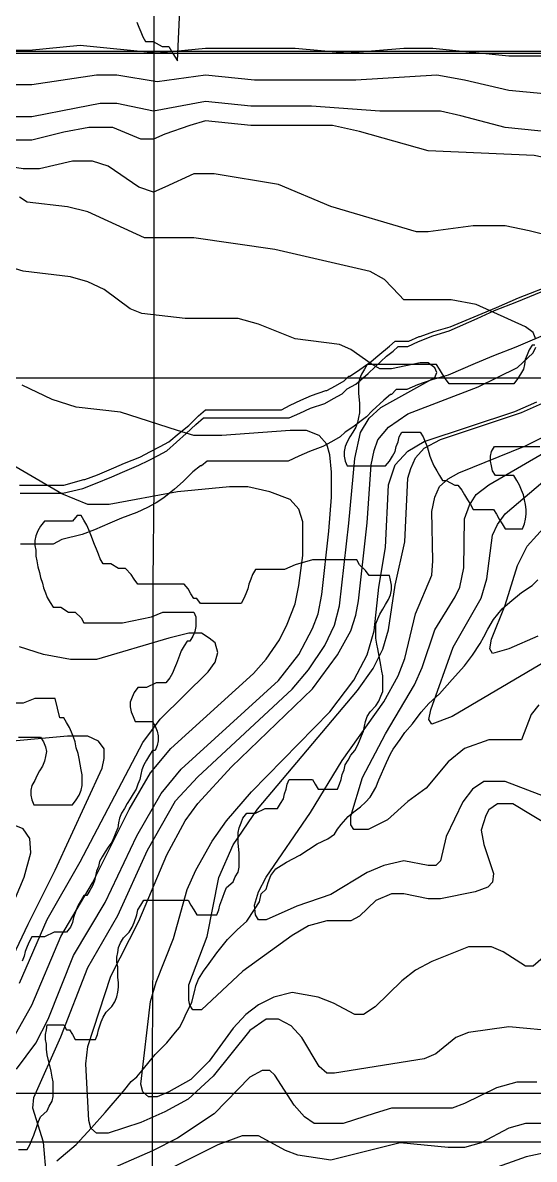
# Model space of a CAD drawing. Extents: x -0.49 to 6.91, y -0.57 to 8.11.
# Drawn here: x 1.25 to 1.53, y 1.669 to 2.291 of the extents above; entities that cross this region are included whole.
import ezdxf

# ---------------------------------------------------------------- set-up
doc = ezdxf.new("R2010")
doc.units = 0
for name, color, linetype in [('Grid', 7, 'CONTINUOUS'), ('roads', 7, 'CONTINUOUS'), ('topo', 7, 'CONTINUOUS'), ('topo_grid', 7, 'CONTINUOUS'), ('water', 7, 'CONTINUOUS'), ('white', 7, 'CONTINUOUS')]:
    doc.layers.add(name, color=color, linetype=linetype)

msp = doc.modelspace()

# ---------------------------------------------------------------- linework, layer by layer
at = {"layer": 'Grid', "color": 1}
for points in [[(0.833426, 2.274249), (0.8329, 2.480941), (0.832373, 2.688136), (0.831847, 2.894829), (0.830791, 3.101495), (1.038003, 3.101495), (1.245215, 3.101495), (1.452427, 3.101495), (1.659111, 3.101495), (1.659111, 2.894802), (1.658584, 2.688136), (1.658584, 2.481973), (1.658058, 2.27528), (1.451901, 2.27528), (1.245744, 2.27528), (1.039586, 2.27528)], [(0.828681, 1.442266), (0.829737, 1.649991), (0.83079, 1.858244), (0.832372, 2.065995), (0.833425, 2.274249), (1.039583, 2.274249), (1.24574, 2.274249), (1.451897, 2.274249), (1.658054, 2.274249), (1.658581, 2.067556), (1.658581, 1.860864), (1.659107, 1.654198), (1.659636, 1.447505), (1.451897, 1.444859), (1.244158, 1.442213), (1.036419, 1.439568)]]:
    msp.add_lwpolyline(points, close=True, dxfattribs=at)
at = {"layer": 'roads', "color": 7}
msp.add_lwpolyline([(1.248375, 2.033345), (1.254179, 2.033345), (1.258397, 2.033345), (1.26156, 2.033345), (1.266833, 2.033345), (1.271578, 2.033345), (1.28265, 2.035991), (1.289504, 2.038637), (1.298467, 2.042341), (1.304267, 2.044987), (1.31323, 2.048691), (1.318503, 2.051337), (1.323775, 2.053983), (1.32852, 2.056629), (1.333793, 2.061391), (1.339065, 2.066154), (1.344338, 2.070916), (1.348556, 2.07462), (1.351719, 2.07462), (1.354883, 2.07462), (1.359628, 2.07462), (1.367537, 2.07462), (1.373863, 2.07462), (1.379663, 2.07462), (1.385463, 2.07462), (1.390735, 2.07462), (1.39548, 2.07462), (1.40128, 2.077266), (1.40708, 2.079912), (1.414988, 2.082558), (1.419734, 2.085204), (1.424479, 2.08785), (1.427114, 2.090495), (1.431859, 2.093141), (1.438714, 2.098962), (1.442409, 2.102666), (1.448736, 2.108487), (1.452427, 2.111133), (1.455064, 2.113779), (1.460336, 2.113779), (1.466136, 2.116425), (1.474045, 2.1196), (1.483008, 2.122245), (1.498298, 2.129125), (1.507788, 2.133358), (1.519915, 2.13812), (1.540477, 2.146587)], dxfattribs=at)
at = {"layer": 'topo', "color": 2}
for points in [[(1.544701, 2.272635), (1.515703, 2.272635), (1.47405, 2.276868), (1.458233, 2.276868), (1.427121, 2.274222), (1.39865, 2.276868), (1.372815, 2.276868), (1.349616, 2.276868), (1.323254, 2.274222), (1.281074, 2.278455), (1.253126, 2.27581), (1.245744, 2.27581)], [(1.544696, 2.251124), (1.515698, 2.25377), (1.491444, 2.259591), (1.476154, 2.262236), (1.431861, 2.259591), (1.402863, 2.259591), (1.376501, 2.259591), (1.349611, 2.262236), (1.323249, 2.258532), (1.301105, 2.262236), (1.290032, 2.262236), (1.254703, 2.256945), (1.243629, 2.256945)], [(1.540478, 2.230936), (1.513589, 2.233582), (1.489336, 2.239932), (1.478264, 2.242578), (1.445045, 2.242578), (1.407606, 2.245224), (1.37439, 2.245224), (1.349609, 2.24787), (1.321138, 2.242578), (1.301103, 2.246811), (1.29214, 2.246811), (1.278959, 2.244165), (1.254701, 2.239403), (1.245738, 2.239403)], [(1.542588, 2.215617), (1.529407, 2.218263), (1.47141, 2.220909), (1.433971, 2.231492), (1.419208, 2.234667), (1.400755, 2.234667), (1.374393, 2.234667), (1.349612, 2.237313), (1.341176, 2.234667), (1.327468, 2.229904), (1.321141, 2.227259), (1.314287, 2.227259), (1.298996, 2.233609), (1.285815, 2.233609), (1.272107, 2.230963), (1.254704, 2.226729), (1.24574, 2.226729)], [(1.556295, 2.169659), (1.526769, 2.177067), (1.513588, 2.179713), (1.496189, 2.179713), (1.471409, 2.176538), (1.465081, 2.176538), (1.418152, 2.190296), (1.38968, 2.202467), (1.354355, 2.208288), (1.343283, 2.208288), (1.327466, 2.20088), (1.321138, 2.198234), (1.31323, 2.20088), (1.296358, 2.212521), (1.287922, 2.215167), (1.27685, 2.215167), (1.258924, 2.210934), (1.249956, 2.210934), (1.193013, 2.21993)], [(1.530462, 2.117642), (1.528879, 2.121346), (1.524661, 2.124521), (1.497772, 2.136692), (1.484063, 2.139338), (1.458229, 2.139338), (1.455591, 2.141983), (1.447684, 2.15045), (1.439775, 2.154683), (1.387573, 2.166854), (1.343285, 2.173204), (1.323248, 2.173204), (1.316394, 2.173204), (1.285288, 2.187492), (1.274215, 2.190138), (1.252071, 2.192783), (1.247849, 2.195429)], [(1.262614, 1.659145), (1.261032, 1.678195), (1.255228, 1.696716), (1.25576, 1.702537), (1.270523, 1.735742), (1.285286, 1.77371), (1.30163, 1.802179), (1.317975, 1.83803), (1.333265, 1.864912), (1.345391, 1.878141), (1.397062, 1.926136), (1.406025, 1.93672), (1.414988, 1.949949), (1.42026, 1.961061), (1.422898, 1.971645), (1.42817, 2.016994), (1.431334, 2.052316), (1.434497, 2.066604), (1.439242, 2.074541), (1.445574, 2.080362), (1.475099, 2.096766), (1.476155, 2.099412), (1.475099, 2.102058), (1.471409, 2.104704), (1.467191, 2.104704), (1.451373, 2.101529), (1.445045, 2.101529), (1.4403, 2.104174), (1.429224, 2.112112), (1.422897, 2.114758), (1.398643, 2.117933), (1.378608, 2.12587), (1.367536, 2.129045), (1.358573, 2.129045), (1.338537, 2.129045), (1.314811, 2.131691), (1.308484, 2.134337), (1.294249, 2.14492), (1.285286, 2.149154), (1.275795, 2.151799), (1.249956, 2.154974), (1.240993, 2.15762)], [(1.543111, 1.738626), (1.515694, 1.741272), (1.49355, 1.738097), (1.486696, 1.735451), (1.475624, 1.726455), (1.469297, 1.723809), (1.420258, 1.715872), (1.41604, 1.715872), (1.411823, 1.719576), (1.402332, 1.735451), (1.396532, 1.741801), (1.389678, 1.745505), (1.382824, 1.745505), (1.373861, 1.739155), (1.353825, 1.714284), (1.340117, 1.701584), (1.327463, 1.694705), (1.314282, 1.688884), (1.296356, 1.683064), (1.290032, 1.683064), (1.286868, 1.685709), (1.285815, 1.689943), (1.284233, 1.721031), (1.285288, 1.730556), (1.297942, 1.769053), (1.313232, 1.79911), (1.328522, 1.83549), (1.338539, 1.854011), (1.345394, 1.863536), (1.363847, 1.883644), (1.408136, 1.926348), (1.421844, 1.944869), (1.429226, 1.958098), (1.431861, 1.966565), (1.433444, 1.974502), (1.438189, 2.017232), (1.440303, 2.04885), (1.44188, 2.056788), (1.443988, 2.062608), (1.449793, 2.069488), (1.460337, 2.076896), (1.498826, 2.091713), (1.520443, 2.102296), (1.528879, 2.110233), (1.530462, 2.113408)], [(1.246268, 1.718015), (1.256818, 1.732303), (1.263672, 1.745532), (1.277381, 1.780324), (1.29478, 1.809349), (1.312179, 1.845729), (1.32536, 1.869013), (1.336432, 1.882242), (1.389683, 1.930766), (1.400755, 1.945054), (1.408138, 1.959341), (1.4113, 1.967279), (1.413409, 1.977862), (1.4171, 2.012681), (1.41868, 2.031202), (1.41868, 2.044961), (1.417627, 2.054486), (1.416045, 2.060306), (1.411827, 2.065069), (1.404973, 2.067715), (1.39601, 2.067715), (1.358575, 2.065069), (1.343285, 2.065069), (1.334322, 2.067715), (1.303215, 2.077769), (1.278961, 2.080415), (1.26578, 2.084648), (1.249431, 2.092586)], [(1.53995, 1.783923), (1.528878, 1.774398), (1.52466, 1.774398), (1.512534, 1.782335), (1.506207, 1.784981), (1.500407, 1.784981), (1.493553, 1.784981), (1.473518, 1.777044), (1.464554, 1.772281), (1.457173, 1.76646), (1.442406, 1.752173), (1.436079, 1.747939), (1.431334, 1.747939), (1.419734, 1.754289), (1.411298, 1.757464), (1.397063, 1.76011), (1.387045, 1.757464), (1.378609, 1.753231), (1.371755, 1.747939), (1.364901, 1.740531), (1.35172, 1.722539), (1.341702, 1.712485), (1.329575, 1.705606), (1.323248, 1.70296), (1.318502, 1.70296), (1.315339, 1.705606), (1.314283, 1.709839), (1.319556, 1.755163), (1.322719, 1.765746), (1.332209, 1.789558), (1.339591, 1.81644), (1.344336, 1.827023), (1.353299, 1.842898), (1.361208, 1.854011), (1.374916, 1.869886), (1.417623, 1.913648), (1.430804, 1.93111), (1.438186, 1.944869), (1.441877, 1.958098), (1.444518, 1.98191), (1.448204, 2.003606), (1.449791, 2.037896), (1.453481, 2.049009), (1.460335, 2.056417), (1.469299, 2.061709), (1.51886, 2.078113), (1.530986, 2.083405)], [(1.538897, 1.850571), (1.517807, 1.863271), (1.513589, 1.863271), (1.509371, 1.863271), (1.504626, 1.860096), (1.503044, 1.856921), (1.500408, 1.848984), (1.501991, 1.841046), (1.507262, 1.825171), (1.506736, 1.820409), (1.504101, 1.817763), (1.497247, 1.815117), (1.478266, 1.811413), (1.47141, 1.811413), (1.458229, 1.814059), (1.451374, 1.814059), (1.442934, 1.810355), (1.433971, 1.801888), (1.429226, 1.799242), (1.416044, 1.799242), (1.406027, 1.796596), (1.397064, 1.791305), (1.370174, 1.771725), (1.347503, 1.750559), (1.342757, 1.750559), (1.341175, 1.753205), (1.340648, 1.75585), (1.340648, 1.764317), (1.350665, 1.790775), (1.356992, 1.822922), (1.364901, 1.840914), (1.378082, 1.860493), (1.432916, 1.925343), (1.441352, 1.937513), (1.446628, 1.948097), (1.449792, 1.95868), (1.453483, 1.983022), (1.458755, 2.006834), (1.460338, 2.041627), (1.46192, 2.046919), (1.464555, 2.052739), (1.4693, 2.058031), (1.478263, 2.062794), (1.522552, 2.07761), (1.535733, 2.083431)], [(1.53837, 1.866049), (1.513589, 1.875574), (1.506733, 1.875574), (1.501988, 1.875574), (1.495661, 1.871341), (1.490388, 1.864462), (1.481425, 1.845412), (1.478262, 1.832183), (1.475627, 1.829537), (1.471409, 1.829537), (1.458227, 1.832183), (1.447155, 1.829537), (1.438188, 1.825833), (1.418152, 1.813662), (1.399699, 1.807312), (1.382827, 1.799904), (1.378609, 1.799904), (1.377027, 1.802549), (1.3765, 1.807841), (1.378609, 1.815249), (1.382827, 1.823187), (1.40708, 1.858535), (1.424479, 1.887004), (1.447155, 1.919151), (1.455064, 1.933439), (1.458755, 1.942964), (1.464554, 1.967305), (1.473518, 1.988472), (1.474044, 1.99641), (1.473518, 2.023291), (1.4751, 2.031229), (1.477738, 2.03705), (1.482483, 2.041283), (1.488282, 2.044458), (1.524662, 2.059275), (1.546807, 2.070387)], [(1.532044, 1.917484), (1.527827, 1.912193), (1.522554, 1.898434), (1.504628, 1.898434), (1.491447, 1.893672), (1.482483, 1.886264), (1.470357, 1.871976), (1.460339, 1.864568), (1.449267, 1.854514), (1.438718, 1.849222), (1.430809, 1.849222), (1.429227, 1.851868), (1.429227, 1.85663), (1.435554, 1.877797), (1.448208, 1.901609), (1.46403, 1.928491), (1.468248, 1.938016), (1.475102, 1.958654), (1.486174, 1.976645), (1.488809, 1.981937), (1.490918, 1.99252), (1.491445, 2.019402), (1.494083, 2.02681), (1.497772, 2.032631), (1.504627, 2.037923), (1.552606, 2.065889)], [(1.245744, 1.737303), (1.254707, 1.753178), (1.270529, 1.790617), (1.287928, 1.820144), (1.307963, 1.860229), (1.319563, 1.880337), (1.330635, 1.893566), (1.375978, 1.934682), (1.382832, 1.94262), (1.390214, 1.953203), (1.394432, 1.96167), (1.398649, 1.972782), (1.400758, 1.982836), (1.402867, 1.999241), (1.402867, 2.017761), (1.400758, 2.024641), (1.396013, 2.029932), (1.384941, 2.034166), (1.372814, 2.036811), (1.362797, 2.036811), (1.334326, 2.034166), (1.296891, 2.027286), (1.285292, 2.027286), (1.271056, 2.033107), (1.223072, 2.061047)], [(1.535738, 1.941218), (1.484595, 1.911161), (1.473523, 1.906928), (1.471941, 1.909573), (1.472997, 1.914865), (1.485123, 1.949129), (1.500413, 1.97601), (1.503577, 1.986594), (1.50674, 2.010406), (1.509376, 2.016227), (1.513594, 2.022048), (1.537847, 2.042685)], [(1.531516, 1.955161), (1.515699, 1.948282), (1.506735, 1.945636), (1.505153, 1.948282), (1.506206, 1.953574), (1.513587, 1.972094), (1.520442, 1.99379), (1.525714, 2.004374), (1.54153, 2.021836)], [(1.247845, 1.765111), (1.263139, 1.79993), (1.281066, 1.831548), (1.315337, 1.896926), (1.324827, 1.909626), (1.351189, 1.935555), (1.35488, 1.940847), (1.356463, 1.946139), (1.35488, 1.95143), (1.351717, 1.954076), (1.347499, 1.956722), (1.340644, 1.956722), (1.329572, 1.954076), (1.290029, 1.942435), (1.275793, 1.942435), (1.26103, 1.94508), (1.247845, 1.949314)], [(1.236249, 1.763179), (1.252598, 1.797469), (1.26736, 1.82697), (1.293195, 1.882877), (1.294251, 1.888169), (1.294251, 1.89346), (1.291086, 1.897694), (1.285288, 1.900339), (1.274215, 1.900339), (1.232031, 1.896635)], [(1.234668, 1.785801), (1.250485, 1.82324), (1.254176, 1.836469), (1.253649, 1.844406), (1.249958, 1.849698), (1.243104, 1.852344)], [(1.53099, 1.711004), (1.519914, 1.711004), (1.508842, 1.707829), (1.491443, 1.699362), (1.484589, 1.696716), (1.451373, 1.696716), (1.442405, 1.69407), (1.425006, 1.688249), (1.416043, 1.688249), (1.409189, 1.688249), (1.403916, 1.691954), (1.398116, 1.698304), (1.387571, 1.714708), (1.384936, 1.717354), (1.380718, 1.717354), (1.373864, 1.713649), (1.354356, 1.693541), (1.334321, 1.680312), (1.320612, 1.673433), (1.281069, 1.65597)], [(1.535729, 1.688382), (1.524661, 1.688382), (1.515698, 1.685736), (1.500407, 1.677798), (1.491444, 1.675153), (1.482481, 1.675153), (1.456119, 1.677798), (1.429225, 1.670919), (1.418153, 1.668273), (1.400227, 1.670919), (1.393372, 1.673565), (1.37861, 1.681503), (1.369646, 1.681503), (1.356465, 1.67674), (1.320613, 1.658748)], [(1.580023, 1.667982), (1.551025, 1.672745), (1.537844, 1.672745), (1.52519, 1.670099), (1.5041, 1.662691)]]:
    msp.add_lwpolyline(points, dxfattribs=at)
at = {"layer": 'topo_grid', "color": 7}
for points in [[(1.320609, 1.625199), (1.320609, 1.676872), (1.320609, 1.728016), (1.321135, 1.779689), (1.321135, 1.831363), (1.321135, 1.882506), (1.321135, 1.93418), (1.321135, 1.985324), (1.321662, 2.036997), (1.321662, 2.08867), (1.321662, 2.139814), (1.321662, 2.191487), (1.321662, 2.242631), (1.321662, 2.294278), (1.322188, 2.345421), (1.322188, 2.397095), (1.322188, 2.448768), (1.322188, 2.499912), (1.322188, 2.551585), (1.322715, 2.602729), (1.322715, 2.654402)], [(1.219904, 2.096581), (1.256816, 2.096581), (1.29425, 2.096581), (1.331685, 2.096581), (1.368592, 2.096581), (1.406026, 2.096581), (1.442938, 2.096581), (1.480372, 2.096581), (1.517279, 2.096581), (1.554714, 2.096581), (1.592148, 2.096581), (1.629056, 2.096581), (1.666494, 2.096581), (1.703401, 2.096581), (1.740836, 2.096581), (1.777743, 2.096581), (1.815177, 2.096581), (1.852616, 2.096581), (1.889523, 2.096581), (1.926958, 2.096581), (1.963865, 2.096581), (2.001299, 2.096581), (2.038211, 2.096581)]]:
    msp.add_lwpolyline(points, dxfattribs=at)
at = {"layer": 'water', "color": 4}
msp.add_lwpolyline([(1.268414, 1.667929), (1.278959, 1.676925), (1.287395, 1.685921), (1.294776, 1.694388), (1.304794, 1.706029), (1.309012, 1.711321), (1.312175, 1.713967), (1.314813, 1.717142), (1.322194, 1.726138), (1.328521, 1.732488), (1.333266, 1.738309), (1.335375, 1.740954), (1.337483, 1.744659), (1.338539, 1.747304), (1.342234, 1.754713), (1.343811, 1.761063), (1.344343, 1.763709), (1.345925, 1.767413), (1.34856, 1.771646), (1.351724, 1.775879), (1.355942, 1.7817), (1.361742, 1.789109), (1.367014, 1.7944), (1.372286, 1.799163), (1.376504, 1.805513), (1.37914, 1.809746), (1.380195, 1.813979), (1.382831, 1.816625), (1.383886, 1.820329), (1.385468, 1.824034), (1.388106, 1.827738), (1.393905, 1.831442), (1.401287, 1.835146), (1.410777, 1.841496), (1.416577, 1.844142), (1.420268, 1.846788), (1.42185, 1.849434), (1.423959, 1.852079), (1.42765, 1.856313), (1.430813, 1.858959), (1.434504, 1.861604), (1.437142, 1.86425), (1.439777, 1.866896), (1.44294, 1.872188), (1.444522, 1.876421), (1.44874, 1.885946), (1.450849, 1.890709), (1.452431, 1.893354), (1.456121, 1.898646), (1.458756, 1.90235), (1.462975, 1.907113), (1.46772, 1.913463), (1.471938, 1.918225), (1.477737, 1.923517), (1.484591, 1.931454), (1.491446, 1.938863), (1.495664, 1.944684), (1.499882, 1.951034), (1.501991, 1.954738), (1.5041, 1.958971), (1.507263, 1.964263), (1.512008, 1.970084), (1.516226, 1.973788), (1.522553, 1.979079), (1.528353, 1.982784), (1.531516, 1.985959)], dxfattribs=at)
at = {"layer": 'white', "color": 7}
for points in [[(1.312171, 2.291182), (1.313227, 2.288536), (1.31428, 2.28589), (1.315336, 2.283244), (1.316915, 2.280599), (1.319024, 2.280599), (1.321133, 2.280599), (1.325879, 2.277953), (1.327988, 2.277953), (1.32957, 2.277953), (1.331152, 2.275307), (1.332734, 2.272661), (1.334317, 2.270015), (1.335901, 2.301765)], [(1.247838, 2.037711), (1.254165, 2.037711), (1.257855, 2.037711), (1.258382, 2.037711), (1.261546, 2.037711), (1.262072, 2.037711), (1.266817, 2.037711), (1.267344, 2.037711), (1.272089, 2.037711), (1.283162, 2.040886), (1.283688, 2.040886), (1.290543, 2.043532), (1.299506, 2.047236), (1.305305, 2.049882), (1.313742, 2.053057), (1.319541, 2.056232), (1.324813, 2.058878), (1.329559, 2.061524), (1.329559, 2.061524), (1.335359, 2.066286), (1.340631, 2.070519), (1.345904, 2.075811), (1.349594, 2.078986), (1.352231, 2.078986), (1.355394, 2.078986), (1.359612, 2.078986), (1.367521, 2.078986), (1.37332, 2.078986), (1.379121, 2.078986), (1.385447, 2.078986), (1.385974, 2.078986), (1.391246, 2.078986), (1.395992, 2.081632), (1.401791, 2.084278), (1.407591, 2.086924), (1.415504, 2.089569), (1.416031, 2.089569), (1.420776, 2.092215), (1.425522, 2.094861), (1.425522, 2.094861), (1.428157, 2.097507), (1.428683, 2.097507), (1.432901, 2.100153), (1.432901, 2.100153), (1.440282, 2.105444), (1.440282, 2.105444), (1.443973, 2.108619), (1.443973, 2.108619), (1.4503, 2.113911), (1.453463, 2.116557), (1.455572, 2.116557), (1.460845, 2.116557), (1.466644, 2.119203), (1.467173, 2.119203), (1.474554, 2.121849), (1.483517, 2.124494), (1.498807, 2.130844), (1.508825, 2.135078), (1.520951, 2.140369), (1.541514, 2.148307)], [(1.539418, 2.121849), (1.519383, 2.113382), (1.507256, 2.108619), (1.497238, 2.104386), (1.482475, 2.098036), (1.473512, 2.09539), (1.465604, 2.092744), (1.459804, 2.090099), (1.454531, 2.090099), (1.454007, 2.090099), (1.451372, 2.087453), (1.450845, 2.087453), (1.447154, 2.084278), (1.440827, 2.078457), (1.437664, 2.075282), (1.430278, 2.069461), (1.42606, 2.066815), (1.423425, 2.064169), (1.41868, 2.061524), (1.413934, 2.058878), (1.406553, 2.056232), (1.400753, 2.053586), (1.394954, 2.05094), (1.390208, 2.05094), (1.385463, 2.05094), (1.379661, 2.05094), (1.373862, 2.05094), (1.368062, 2.05094), (1.360153, 2.05094), (1.359626, 2.05094), (1.354881, 2.05094), (1.35119, 2.05094), (1.350664, 2.05094), (1.3475, 2.048294), (1.346974, 2.048294), (1.346974, 2.048294), (1.342756, 2.045119), (1.337483, 2.039828), (1.332738, 2.035594), (1.326938, 2.030832), (1.32272, 2.028186), (1.317975, 2.02554), (1.312175, 2.022894), (1.30374, 2.019719), (1.297413, 2.017074), (1.288977, 2.013369), (1.288977, 2.013369), (1.282122, 2.010724), (1.27105, 2.008078), (1.266305, 2.005432), (1.26156, 2.005432), (1.258396, 2.005432), (1.254705, 2.005432), (1.248378, 2.005432)], [(1.529916, 2.11444), (1.528334, 2.11444), (1.526752, 2.111794), (1.525699, 2.109149), (1.524643, 2.106503), (1.524117, 2.103857), (1.52359, 2.101211), (1.522008, 2.098565), (1.520426, 2.095919), (1.518317, 2.093274), (1.516208, 2.093274), (1.51357, 2.093274), (1.510407, 2.093274), (1.507772, 2.093274), (1.504608, 2.093274), (1.501973, 2.093274), (1.49881, 2.093274), (1.495646, 2.093274), (1.493011, 2.093274), (1.490375, 2.093274), (1.487738, 2.093274), (1.485102, 2.093274), (1.482994, 2.093274), (1.480885, 2.095919), (1.479303, 2.098565), (1.47772, 2.101211), (1.476138, 2.103857), (1.474029, 2.103857), (1.471921, 2.103857), (1.469285, 2.103857), (1.46665, 2.103857), (1.464015, 2.103857), (1.460851, 2.103857), (1.458216, 2.103857), (1.455052, 2.103857), (1.451889, 2.103857), (1.449254, 2.103857), (1.44609, 2.103857), (1.443454, 2.103857), (1.440819, 2.103857), (1.438184, 2.103857), (1.436602, 2.101211), (1.43502, 2.098565), (1.433964, 2.095919), (1.433437, 2.093274), (1.433437, 2.090628), (1.433437, 2.087982), (1.433964, 2.08269), (1.433964, 2.080044), (1.433964, 2.077399), (1.433437, 2.074753), (1.432911, 2.072107), (1.431858, 2.069461), (1.430276, 2.066815), (1.428693, 2.064169), (1.427111, 2.061524), (1.426055, 2.058878), (1.425529, 2.056232), (1.425529, 2.053586), (1.426055, 2.05094), (1.427111, 2.048294), (1.428693, 2.048294), (1.430276, 2.048294), (1.432911, 2.048294), (1.43502, 2.048294), (1.437657, 2.048294), (1.440821, 2.048294), (1.443456, 2.048294), (1.446094, 2.048294), (1.448202, 2.048294), (1.450311, 2.05094), (1.451893, 2.053586), (1.453476, 2.056232), (1.454002, 2.058878), (1.455055, 2.061524), (1.455582, 2.064169), (1.457164, 2.066815), (1.45822, 2.066815), (1.460328, 2.066815), (1.46191, 2.066815), (1.464019, 2.066815), (1.465601, 2.066815), (1.467184, 2.066815), (1.468766, 2.064169), (1.469819, 2.061524), (1.470872, 2.058878), (1.472454, 2.053586), (1.47351, 2.05094), (1.474563, 2.048294), (1.476145, 2.045649), (1.477727, 2.043003), (1.479309, 2.040357), (1.481418, 2.040357), (1.486164, 2.037711), (1.487746, 2.037711), (1.489855, 2.035065), (1.491437, 2.032419), (1.493019, 2.029774), (1.494602, 2.027128), (1.496184, 2.024482), (1.498293, 2.024482), (1.500401, 2.024482), (1.50251, 2.024482), (1.505148, 2.024482), (1.507257, 2.024482), (1.508839, 2.021836), (1.510421, 2.01919), (1.512003, 2.016544), (1.513585, 2.013899), (1.515168, 2.013899), (1.517276, 2.013899), (1.519385, 2.013899), (1.520967, 2.013899), (1.523076, 2.013899), (1.524129, 2.016544), (1.524656, 2.01919), (1.525182, 2.021836), (1.525182, 2.024482), (1.524656, 2.027128), (1.524129, 2.029774), (1.523603, 2.032419), (1.52255, 2.035065), (1.521494, 2.037711), (1.519912, 2.040357), (1.518329, 2.043003), (1.516221, 2.043003), (1.514112, 2.043003), (1.512003, 2.043003), (1.509895, 2.043003), (1.508312, 2.043003), (1.50673, 2.045649), (1.506204, 2.048294), (1.505677, 2.05094), (1.505677, 2.053586), (1.506204, 2.056232), (1.507786, 2.058878), (1.509895, 2.058878), (1.512003, 2.058878), (1.514639, 2.058878), (1.517274, 2.058878), (1.520438, 2.058878), (1.523073, 2.058878), (1.526237, 2.058878), (1.5294, 2.058878), (1.532563, 2.058878)], [(1.247323, 1.674068), (1.249959, 1.674068), (1.252067, 1.674068), (1.25365, 1.676714), (1.254703, 1.679359), (1.255758, 1.682005), (1.25734, 1.686768), (1.258396, 1.689414), (1.259449, 1.692059), (1.26314, 1.695234), (1.264196, 1.69788), (1.265776, 1.700526), (1.266302, 1.703172), (1.266302, 1.705818), (1.266302, 1.708464), (1.266302, 1.711109), (1.265776, 1.713755), (1.265249, 1.71693), (1.26314, 1.725926), (1.262614, 1.729101), (1.262614, 1.731747), (1.262087, 1.734393), (1.262087, 1.737039), (1.262614, 1.739684), (1.26314, 1.74233), (1.264196, 1.74233), (1.266305, 1.74233), (1.267887, 1.74233), (1.269998, 1.74233), (1.272107, 1.74233), (1.273689, 1.739684), (1.275272, 1.739684), (1.276854, 1.737039), (1.278436, 1.734393), (1.280018, 1.734393), (1.282127, 1.734393), (1.284236, 1.734393), (1.285818, 1.734393), (1.287927, 1.734393), (1.289509, 1.734393), (1.290562, 1.737039), (1.291088, 1.739684), (1.292671, 1.743918), (1.293724, 1.746564), (1.295306, 1.749209), (1.298469, 1.752384), (1.300051, 1.75503), (1.301107, 1.757676), (1.301633, 1.760322), (1.30216, 1.762968), (1.30216, 1.765614), (1.301633, 1.768259), (1.301633, 1.77408), (1.301107, 1.776726), (1.301107, 1.779372), (1.301633, 1.782018), (1.30216, 1.784664), (1.303213, 1.787309), (1.304795, 1.789955), (1.307959, 1.79313), (1.309541, 1.795776), (1.310597, 1.798422), (1.312179, 1.802655), (1.312706, 1.805301), (1.314288, 1.807947), (1.31587, 1.810593), (1.317979, 1.810593), (1.320087, 1.810593), (1.322723, 1.810593), (1.325358, 1.810593), (1.327993, 1.810593), (1.331157, 1.810593), (1.333792, 1.810593), (1.335901, 1.810593), (1.33801, 1.810593), (1.340119, 1.810593), (1.341701, 1.807947), (1.343283, 1.805301), (1.344863, 1.802655), (1.346445, 1.802655), (1.348553, 1.802655), (1.350662, 1.802655), (1.352771, 1.802655), (1.354353, 1.802655), (1.355935, 1.802655), (1.356988, 1.805301), (1.357515, 1.807947), (1.359097, 1.81218), (1.36015, 1.814826), (1.361206, 1.817472), (1.364897, 1.820647), (1.36595, 1.823293), (1.367532, 1.825939), (1.368059, 1.828584), (1.368059, 1.83123), (1.368059, 1.833876), (1.368059, 1.836522), (1.367532, 1.841814), (1.367532, 1.844989), (1.367532, 1.847634), (1.368059, 1.85028), (1.369112, 1.852926), (1.370168, 1.855572), (1.372276, 1.858218), (1.374385, 1.858218), (1.37702, 1.858218), (1.382293, 1.860864), (1.384929, 1.860864), (1.387037, 1.860864), (1.389146, 1.860864), (1.390728, 1.863509), (1.392311, 1.866155), (1.392837, 1.868801), (1.393893, 1.871447), (1.394419, 1.874093), (1.395472, 1.876739), (1.397055, 1.876739), (1.399163, 1.876739), (1.400745, 1.876739), (1.402854, 1.876739), (1.404963, 1.876739), (1.406545, 1.876739), (1.408127, 1.876739), (1.40971, 1.874093), (1.411294, 1.871447), (1.412871, 1.871447), (1.414985, 1.871447), (1.416568, 1.871447), (1.418676, 1.871447), (1.420785, 1.871447), (1.421841, 1.871447), (1.422894, 1.874093), (1.423949, 1.876739), (1.424476, 1.879384), (1.425532, 1.88203), (1.426058, 1.884676), (1.42764, 1.887322), (1.429223, 1.889968), (1.431331, 1.892614), (1.432913, 1.895259), (1.433967, 1.897905), (1.435022, 1.900551), (1.436075, 1.903197), (1.436602, 1.905843), (1.437128, 1.908489), (1.438184, 1.911134), (1.439766, 1.91378), (1.442929, 1.916955), (1.444511, 1.919601), (1.445564, 1.922247), (1.44662, 1.924893), (1.44662, 1.927539), (1.44662, 1.930184), (1.44662, 1.933359), (1.446093, 1.936005), (1.445567, 1.93918), (1.443985, 1.948176), (1.443458, 1.950822), (1.442932, 1.953997), (1.442932, 1.956643), (1.442932, 1.959289), (1.442932, 1.961934), (1.443985, 1.96458), (1.44504, 1.967226), (1.446623, 1.969872), (1.448205, 1.972518), (1.449787, 1.975164), (1.45084, 1.977809), (1.451367, 1.980455), (1.451367, 1.983101), (1.45084, 1.985747), (1.450314, 1.988393), (1.448731, 1.988393), (1.447149, 1.988393), (1.44504, 1.988393), (1.442932, 1.988393), (1.440823, 1.988393), (1.439241, 1.988393), (1.437132, 1.991039), (1.433969, 1.994214), (1.432387, 1.996859), (1.430278, 1.996859), (1.428169, 1.996859), (1.425534, 1.996859), (1.422899, 1.996859), (1.420261, 1.996859), (1.417098, 1.996859), (1.414463, 1.996859), (1.408131, 1.996859), (1.398641, 1.994214), (1.392841, 1.991568), (1.389678, 1.991568), (1.387042, 1.991568), (1.383878, 1.991568), (1.381243, 1.991568), (1.379134, 1.991568), (1.377026, 1.991568), (1.375443, 1.988922), (1.37439, 1.986276), (1.373335, 1.98363), (1.372808, 1.980984), (1.371755, 1.978339), (1.370699, 1.975693), (1.369117, 1.973047), (1.367008, 1.973047), (1.364373, 1.973047), (1.361738, 1.973047), (1.359103, 1.973047), (1.356467, 1.973047), (1.35383, 1.973047), (1.351194, 1.973047), (1.349086, 1.973047), (1.346977, 1.973047), (1.344868, 1.975693), (1.343286, 1.975693), (1.341704, 1.978339), (1.340121, 1.980984), (1.338013, 1.98363), (1.335904, 1.98363), (1.333269, 1.98363), (1.330631, 1.98363), (1.327994, 1.98363), (1.322722, 1.98363), (1.320087, 1.98363), (1.317449, 1.98363), (1.314814, 1.98363), (1.312705, 1.98363), (1.310596, 1.986276), (1.309014, 1.988922), (1.30585, 1.992097), (1.304268, 1.992097), (1.302159, 1.992097), (1.297941, 1.994743), (1.295832, 1.994743), (1.293724, 1.994743), (1.292141, 1.997389), (1.291086, 2.000034), (1.290033, 2.00268), (1.288977, 2.005326), (1.286868, 2.010618), (1.285815, 2.013264), (1.28476, 2.015909), (1.283177, 2.018555), (1.281595, 2.021201), (1.279486, 2.021201), (1.276848, 2.018026), (1.27685, 2.018026), (1.274214, 2.018026), (1.271576, 2.018026), (1.268941, 2.018026), (1.266306, 2.018026), (1.263671, 2.018026), (1.261562, 2.018026), (1.259453, 2.01538), (1.257871, 2.012734), (1.256818, 2.010089), (1.256291, 2.007443), (1.256291, 2.004797), (1.256818, 2.002151), (1.256818, 1.998976), (1.257344, 1.99633), (1.257871, 1.993155), (1.258924, 1.98998), (1.259451, 1.987334), (1.260506, 1.984159), (1.261033, 1.981514), (1.262086, 1.978868), (1.263141, 1.976222), (1.264724, 1.973576), (1.266306, 1.97093), (1.268415, 1.97093), (1.270523, 1.97093), (1.274741, 1.968284), (1.27685, 1.968284), (1.278432, 1.968284), (1.281596, 1.965109), (1.283178, 1.962464), (1.285287, 1.962464), (1.287396, 1.962464), (1.290031, 1.962464), (1.292669, 1.962464), (1.295304, 1.962464), (1.298467, 1.962464), (1.301105, 1.962464), (1.304268, 1.962464), (1.320085, 1.965639), (1.326412, 1.968284), (1.32905, 1.968284), (1.332213, 1.968284), (1.334848, 1.968284), (1.337484, 1.968284), (1.339595, 1.968284), (1.341704, 1.968284), (1.343286, 1.968284), (1.344342, 1.965639), (1.344342, 1.962993), (1.344342, 1.960347), (1.343815, 1.957701), (1.342759, 1.955055), (1.341177, 1.952409), (1.339598, 1.952409), (1.338015, 1.949764), (1.336433, 1.947118), (1.33538, 1.944472), (1.333798, 1.940239), (1.332742, 1.937593), (1.331689, 1.934947), (1.330107, 1.932301), (1.327998, 1.929655), (1.325363, 1.929655), (1.322728, 1.929655), (1.317455, 1.927009), (1.31482, 1.927009), (1.312711, 1.927009), (1.310602, 1.924364), (1.309549, 1.921718), (1.308493, 1.919072), (1.308493, 1.916426), (1.30902, 1.91378), (1.310076, 1.911134), (1.311129, 1.908489), (1.312711, 1.908489), (1.31482, 1.908489), (1.316928, 1.908489), (1.319037, 1.908489), (1.320619, 1.908489), (1.322201, 1.905843), (1.323257, 1.903197), (1.323784, 1.900551), (1.323784, 1.897905), (1.323257, 1.895259), (1.322201, 1.892614), (1.320619, 1.892614), (1.319037, 1.889968), (1.317455, 1.887322), (1.315873, 1.884676), (1.31482, 1.88203), (1.314293, 1.879384), (1.313767, 1.876739), (1.312711, 1.874093), (1.311658, 1.871447), (1.310076, 1.868801), (1.308493, 1.866155), (1.306911, 1.863509), (1.305329, 1.860864), (1.303747, 1.858218), (1.302691, 1.855572), (1.302165, 1.852926), (1.301638, 1.85028), (1.300585, 1.847634), (1.299529, 1.844989), (1.298476, 1.842343), (1.296368, 1.839697), (1.294785, 1.837051), (1.293203, 1.834405), (1.291621, 1.831759), (1.291092, 1.829114), (1.290039, 1.826468), (1.289512, 1.823822), (1.288986, 1.821176), (1.28793, 1.81853), (1.286348, 1.815884), (1.284766, 1.813239), (1.283183, 1.813239), (1.281601, 1.810593), (1.280019, 1.807947), (1.278963, 1.805301), (1.277381, 1.801068), (1.276855, 1.798422), (1.275802, 1.795776), (1.273693, 1.79313), (1.271584, 1.79313), (1.269475, 1.79313), (1.26684, 1.79313), (1.261567, 1.790484), (1.259458, 1.790484), (1.256823, 1.790484), (1.254714, 1.790484), (1.253132, 1.787839), (1.252079, 1.785193), (1.251024, 1.782547), (1.250497, 1.779901), (1.249444, 1.777255)], [(1.247321, 1.899863), (1.249956, 1.899863), (1.252591, 1.899863), (1.255229, 1.899863), (1.257865, 1.899863), (1.259447, 1.899863), (1.261029, 1.897217), (1.262085, 1.894571), (1.262611, 1.891926), (1.262085, 1.88928), (1.261558, 1.886634), (1.260503, 1.883988), (1.25892, 1.881342), (1.257341, 1.878696), (1.256285, 1.876051), (1.254703, 1.873405), (1.254176, 1.870759), (1.254176, 1.868113), (1.254703, 1.865467), (1.255759, 1.862821), (1.257341, 1.862821), (1.25892, 1.862821), (1.261558, 1.862821), (1.263667, 1.862821), (1.266305, 1.862821), (1.269468, 1.862821), (1.272103, 1.862821), (1.274741, 1.862821), (1.27685, 1.862821), (1.278959, 1.865467), (1.280538, 1.868113), (1.281594, 1.870759), (1.28212, 1.873405), (1.28212, 1.876051), (1.28212, 1.879226), (1.281594, 1.881871), (1.281067, 1.885046), (1.280541, 1.888221), (1.280014, 1.890867), (1.278959, 1.894042), (1.278432, 1.897217), (1.277379, 1.899863), (1.276323, 1.902509), (1.27527, 1.905155), (1.273688, 1.907801), (1.272106, 1.910446), (1.269997, 1.910446), (1.267359, 1.92103), (1.267358, 1.92103), (1.264723, 1.92103), (1.262088, 1.92103), (1.258923, 1.92103), (1.256286, 1.92103), (1.249959, 1.918384), (1.243633, 1.918384)], [(2.878498, 1.704839), (0.670294, 1.704839)], [(0.681564, 1.667268), (0.681564, 1.669914), (0.681037, 1.67256), (0.680511, 1.675735), (0.679984, 1.67838), (2.878558, 1.67838)]]:
    msp.add_lwpolyline(points, dxfattribs=at)

doc.saveas('drawing.dxf')
